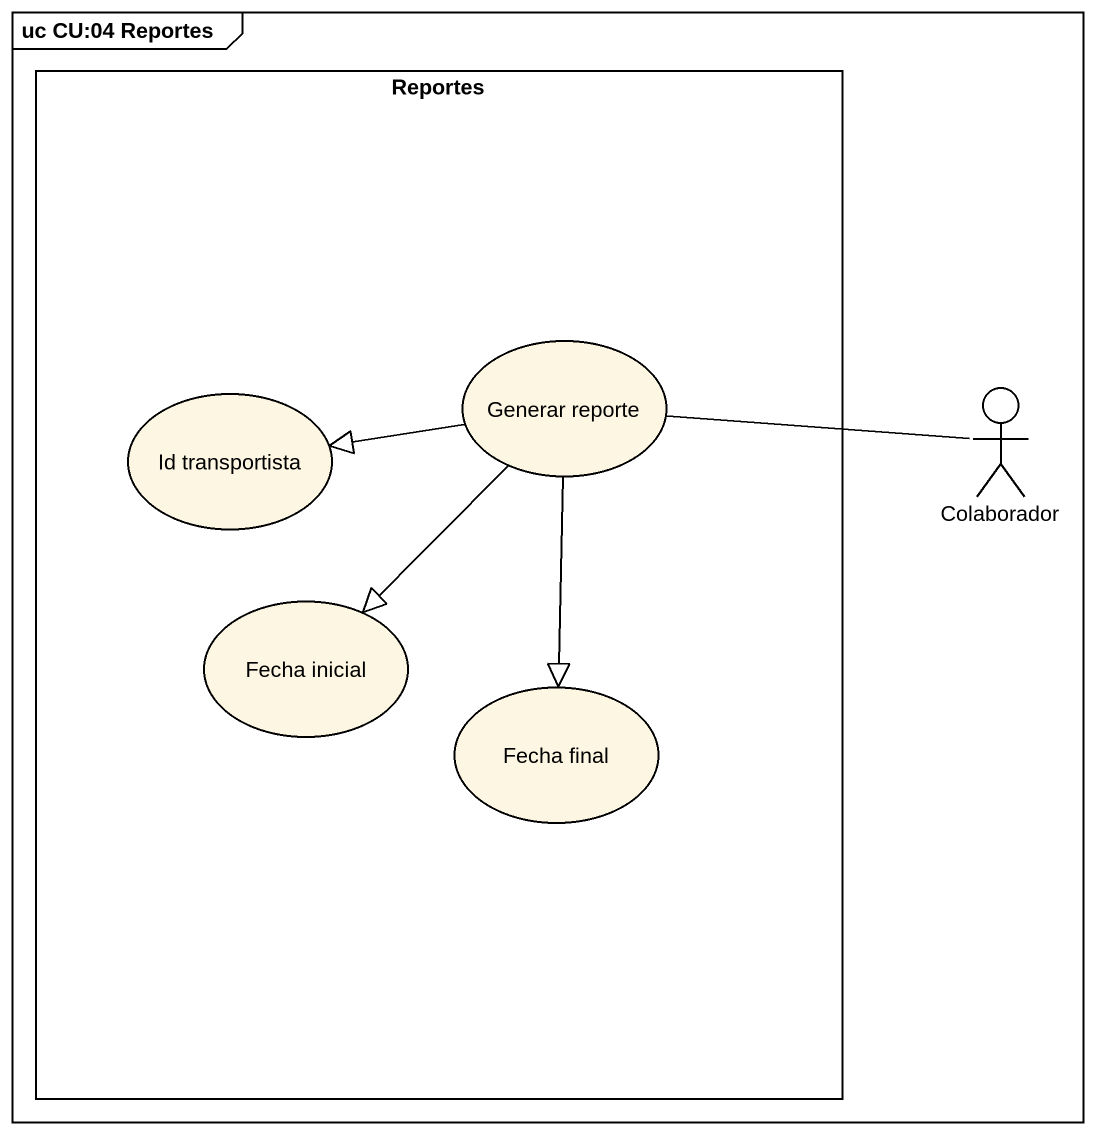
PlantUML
@startuml
mainframe uc CU:04 Reportes
rectangle Reportes {
  usecase "Generar reporte" as Generar_reporte
  usecase "Id transportista" as Id_transportista
  usecase "Fecha inicial" as Fecha_inicial
  usecase "Fecha final" as Fecha_final
}
actor Colaborador
Generar_reporte -left-|> Id_transportista
Generar_reporte --|> Fecha_inicial
Generar_reporte --|> Fecha_final
Colaborador -left- Generar_reporte
@enduml
